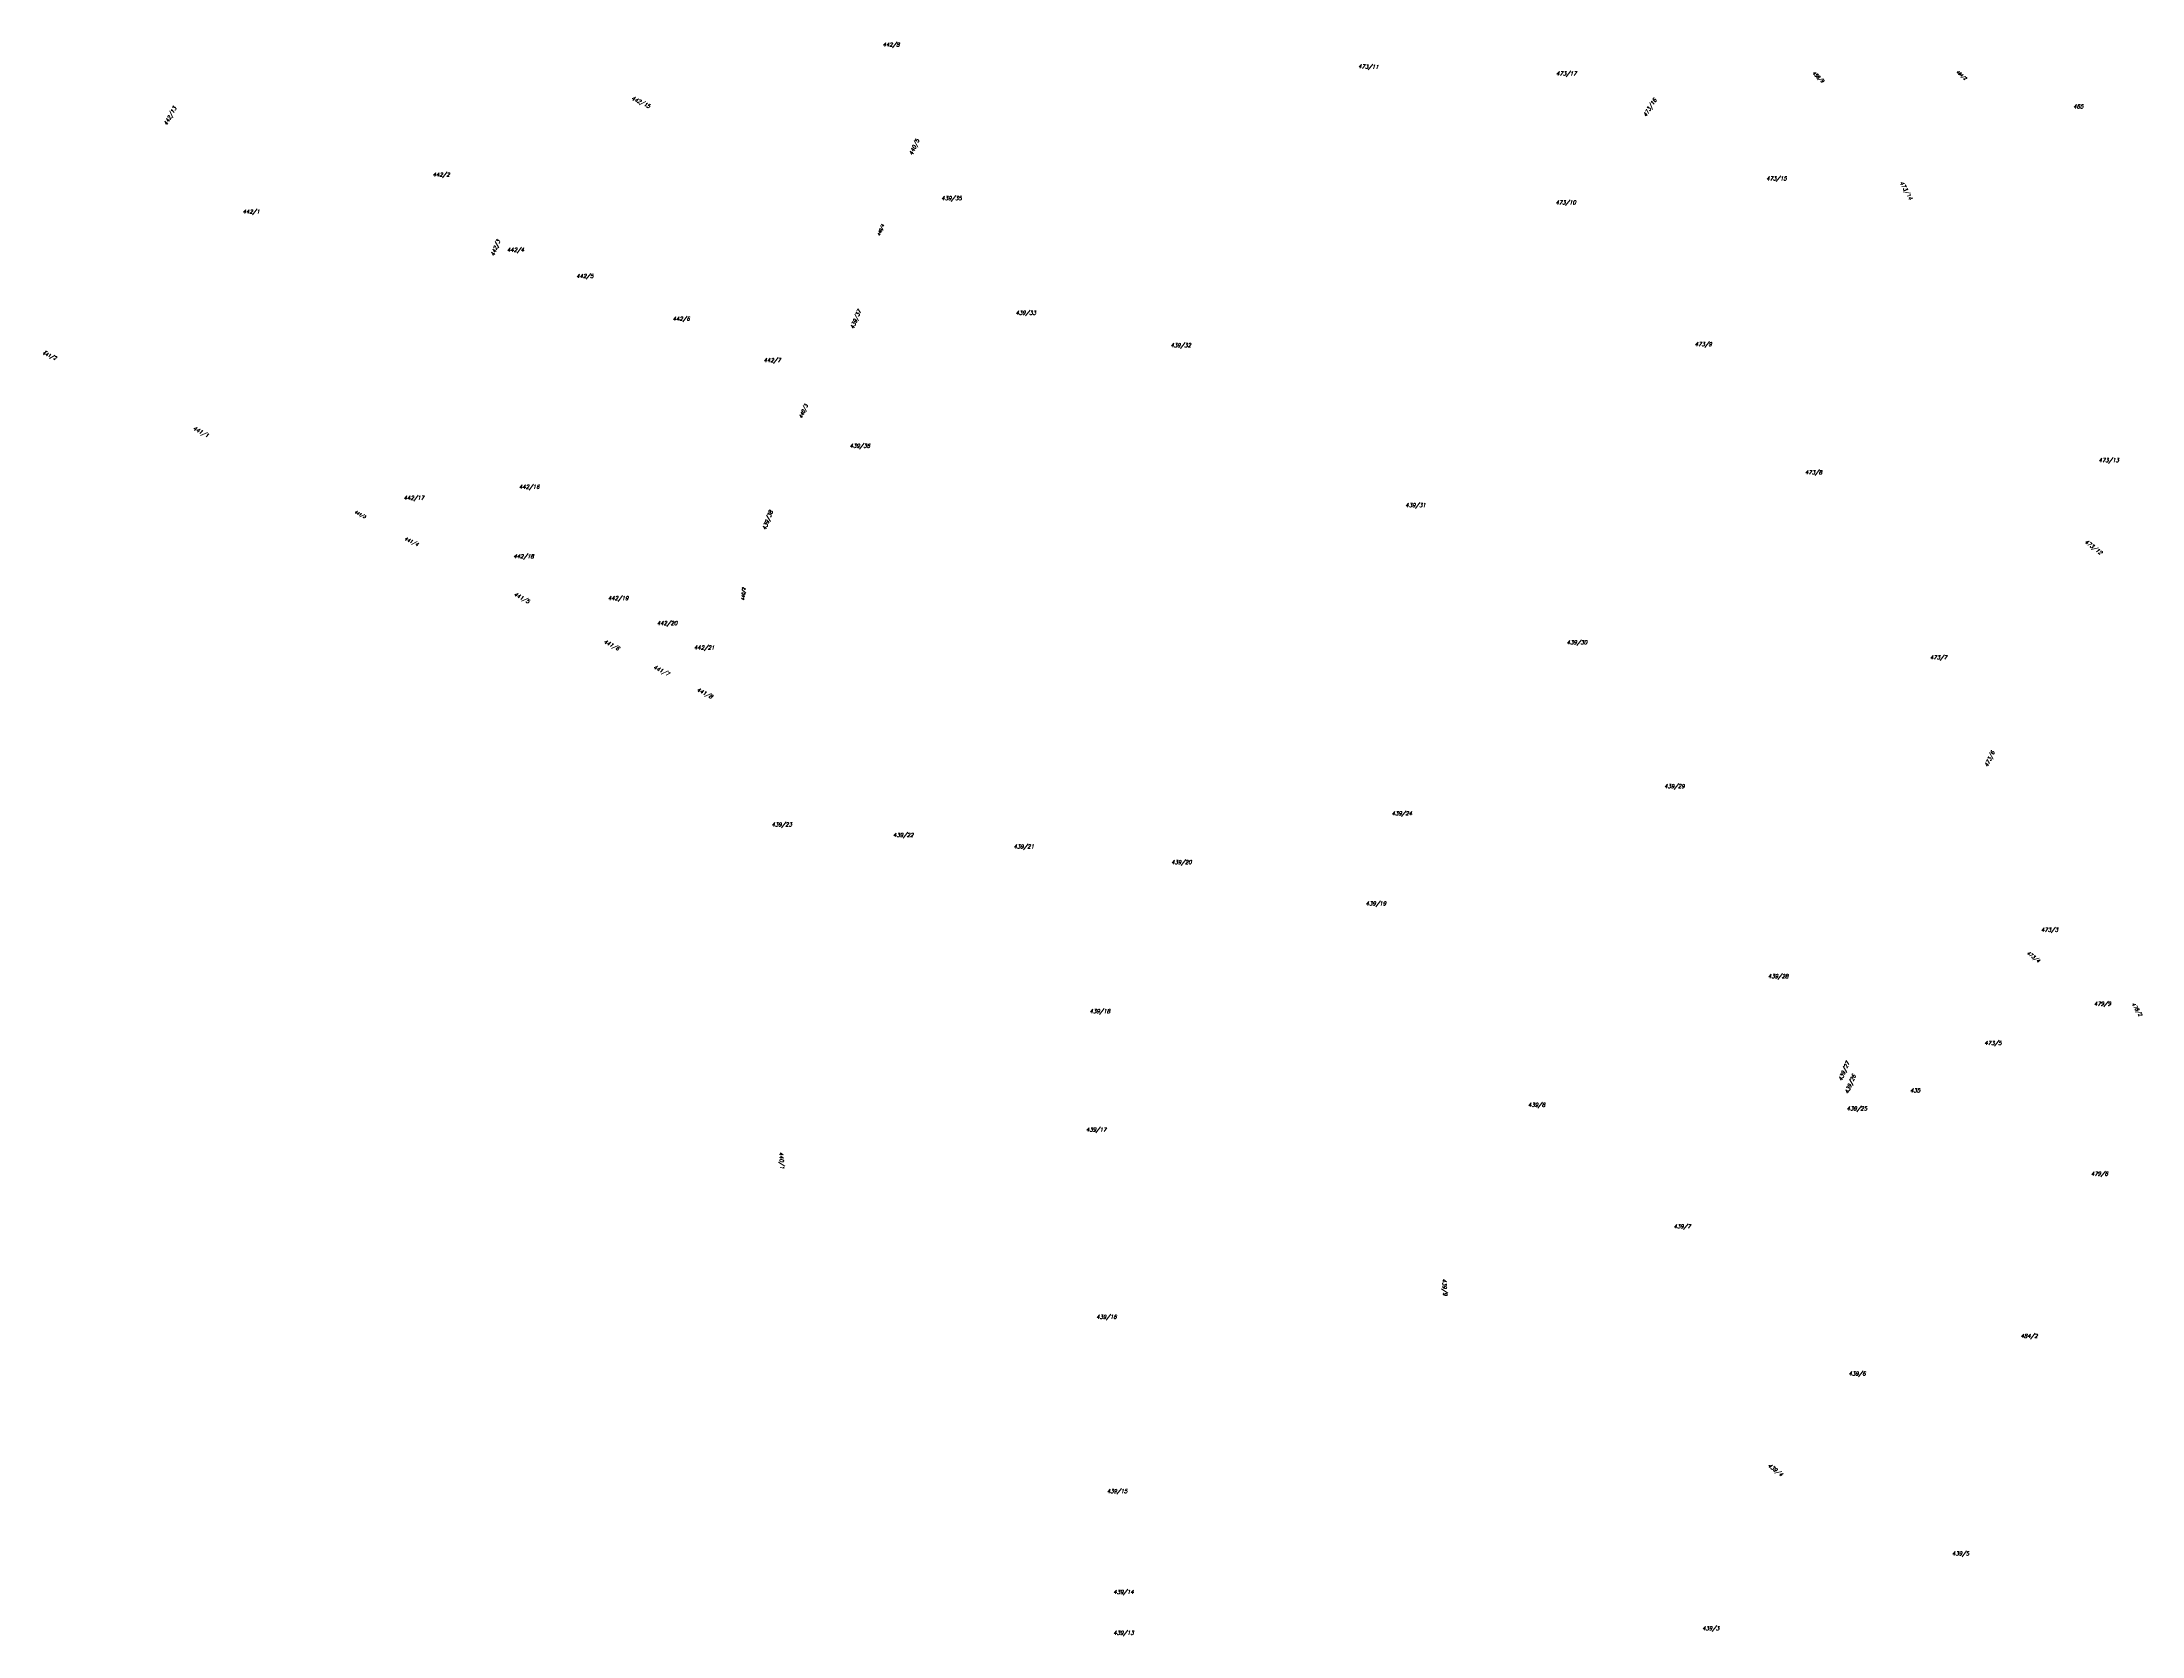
# Model space of a CAD drawing. Header units: millimetres. Extents: x -626413 to -622762, y -1174800 to -1172001.
# Drawn here: x -626413 to -625495, y -1173400 to -1172703 of the extents above; entities that cross this region are included whole.
import ezdxf
from ezdxf.enums import TextEntityAlignment as Align

# ---------------------------------------------------------------- set-up
doc = ezdxf.new("R2010")
doc.units = ezdxf.units.MM
doc.layers.add('Dobrinsko_parcelní čísla', color=7, linetype='Continuous', lineweight=0)
doc.styles.add('Style-ITALICS', font='ITALICS.shx')

msp = doc.modelspace()

# ---------------------------------------------------------------- texts
at = {"layer": 'Dobrinsko_parcelní čísla', "color": 7, "linetype": 'Continuous', "lineweight": 0, "style": 'Style-ITALICS'}
for s, height, p in [('442/8', 1.7, (-626038.34, -1172704.53)), ('473/17', 1.7, (-625742.31, -1172717.16)), ('465', 1.7, (-625520.68, -1172731.52)), ('442/2', 1.7, (-626235.06, -1172761.35)), ('473/15', 1.7, (-625650.43, -1172763.01)), ('439/35', 1.7, (-626011.16, -1172771.65)), ('473/10', 1.7, (-625742.59, -1172773.5)), ('442/1', 1.7, (-626318.16, -1172777.53)), ('442/4', 1.7, (-626202.52, -1172794.25)), ('442/5', 1.7, (-626172.25, -1172805.69)), ('442/6', 1.7, (-626130.07, -1172824.35)), ('439/33', 1.7, (-625978.71, -1172821.75)), ('439/32', 1.7, (-625910.94, -1172835.97)), ('473/9', 1.7, (-625683.13, -1172835.5)), ('441/2', 0.2, (-626411.02, -1172837.94)), ('442/7', 1.7, (-626090.33, -1172842.52)), ('439/36', 1.7, (-626051.25, -1172879.92)), ('473/8', 1.7, (-625634.92, -1172891.51)), ('473/13', 1.7, (-625505.13, -1172886.2)), ('442/16', 1.7, (-626195.81, -1172897.86)), ('442/17', 1.7, (-626246.26, -1172902.7)), ('439/31', 1.7, (-625808.24, -1172905.89)), ('442/18', 1.7, (-626198.27, -1172928.24)), ('442/19', 1.7, (-626156.89, -1172946.53)), ('442/20', 1.7, (-626135.57, -1172957.48)), ('439/30', 1.7, (-625737.66, -1172965.88)), ('442/21', 1.7, (-626119.27, -1172968.16)), ('473/7', 1.7, (-625580.27, -1172972.44)), ('439/29', 1.7, (-625695.04, -1173028.76)), ('439/23', 1.7, (-626085.4, -1173045.52)), ('439/24', 1.7, (-625814.23, -1173040.66)), ('439/22', 1.7, (-626032.25, -1173050.09)), ('439/21', 1.7, (-625979.58, -1173055.15)), ('439/20', 1.7, (-625910.65, -1173061.98)), ('439/19', 1.7, (-625825.56, -1173080.06)), ('473/3', 1.7, (-625531.73, -1173091.54)), ('439/28', 1.7, (-625649.68, -1173111.88)), ('439/18', 1.7, (-625946.31, -1173127.15)), ('479/9', 1.7, (-625508.6, -1173123.9)), ('473/5', 1.7, (-625556.47, -1173141.04)), ('439/8', 1.7, (-625756.07, -1173168.12)), ('435', 1.7, (-625592.03, -1173161.79)), ('439/25', 1.7, (-625615.21, -1173169.69)), ('439/17', 1.7, (-625947.9, -1173178.94)), ('479/6', 1.7, (-625509.93, -1173198.24)), ('439/7', 1.7, (-625692.41, -1173221.25)), ('439/16', 1.7, (-625943.44, -1173260.82)), ('484/2', 1.7, (-625540.68, -1173269.19)), ('439/6', 1.7, (-625615.88, -1173285.62)), ('439/15', 1.7, (-625938.77, -1173337)), ('439/5', 1.7, (-625570.62, -1173364.29)), ('439/14', 1.7, (-625935.95, -1173381.11)), ('439/3', 1.7, (-625679.9, -1173396.99)), ('439/13', 1.7, (-625935.95, -1173398.95))]:
    msp.add_text(s, height=height, dxfattribs=at).set_placement(p, align=Align.RIGHT)
for s, height, rotation, p in [('473/11', 1.7, 358, (-625828.91, -1172714.3)), ('458/9', 1.4, 316, (-625634.85, -1172720.41)), ('464/2', 1.2, 319, (-625572.34, -1172719.12)), ('442/13', 1.7, 61, (-626354.44, -1172731.44)), ('442/15', 1.7, 334, (-626147.86, -1172731.51)), ('473/16', 1.7, 58, (-625707.17, -1172727.88)), ('440/5', 1.7, 66, (-626029.66, -1172745.42)), ('473/14', 1.7, 299, (-625596.72, -1172771.74)), ('442/3', 1.7, 68, (-626212.9, -1172789.47)), ('440/4', 1.2, 68, (-626045.04, -1172782.59)), ('439/37', 1.7, 68, (-626055.1, -1172820)), ('441/2', 1.5, 337, (-626407.35, -1172841.5)), ('440/3', 1.5, 66, (-626078.4, -1172861.36)), ('441/1', 1.7, 331, (-626341, -1172875.5)), ('441/3', 1.2, 332, (-626272.19, -1172910.79)), ('439/38', 1.7, 69, (-626093.68, -1172907.79)), ('441/4', 1.5, 334, (-626249.17, -1172922.96)), ('473/12', 1.7, 322, (-625513.25, -1172926.77)), ('441/5', 1.7, 331, (-626200.7, -1172948.02)), ('440/2', 1.3, 86, (-626105.76, -1172941.14)), ('441/6', 1.7, 332, (-626161.39, -1172968.65)), ('441/7', 1.7, 333, (-626139.54, -1172979.76)), ('441/8', 1.7, 332, (-626120.64, -1172989.66)), ('473/6', 1.7, 65, (-625559.35, -1173013.02)), ('473/4', 1.5, 322, (-625540.36, -1173105.09)), ('478/2', 1.5, 302, (-625496.08, -1173128.62)), ('439/27', 1.7, 67, (-625622.85, -1173148.8)), ('439/26', 1.7, 67, (-625620.09, -1173154.46)), ('440/1', 1.7, 274, (-626090.45, -1173195.31)), ('439/9', 1.7, 274, (-625800.49, -1173250.74)), ('439/4', 1.7, 322, (-625652.93, -1173329.8))]:
    msp.add_text(s, height=height, rotation=rotation, dxfattribs=at).set_placement(p, align=Align.RIGHT)

doc.saveas('drawing.dxf')
